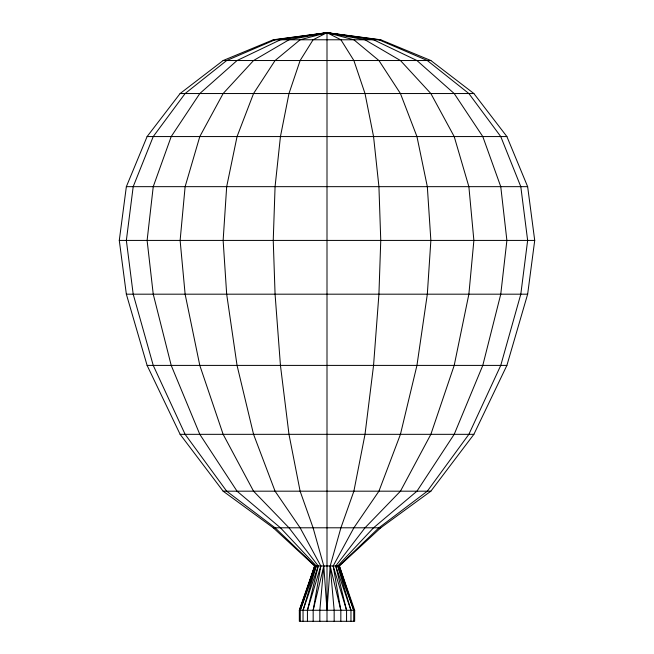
<?xml version="1.0" encoding="UTF-8"?>
<svg xmlns="http://www.w3.org/2000/svg" width="654" height="654" viewBox="0 0 654 654"><rect width="100%" height="100%" fill="white"/><g stroke="black" fill="none" stroke-linecap="round" stroke-linejoin="round"><path stroke-width="0.98" d="M119.281 240.419L126.353 186.66L147.109 136.563L180.12 93.538L223.137 60.528L273.241 39.78L327 32.7L380.759 39.78L430.863 60.528L473.88 93.538L506.891 136.563L527.647 186.66L534.719 240.419L527.647 294.186L506.891 365.406L473.88 434.33L430.863 491.187L380.759 527.794L339.369 565.963L314.631 565.963L273.241 527.794L223.137 491.187L180.12 434.33L147.109 365.406L126.353 294.186L119.281 240.419L534.719 240.419M313.168 621.3L313.168 610.264L320.82 565.963L300.121 527.794L275.072 491.187L253.556 434.33L237.05 365.406L226.676 294.186L223.137 240.419L226.676 186.66L237.05 136.563L253.556 93.538L275.072 60.528L300.121 39.78L327 32.7L378.928 39.78L427.324 60.528L468.877 93.538L500.76 136.563L520.805 186.66L527.647 240.419L520.805 294.186L500.76 365.406L468.877 434.33L427.324 491.187L378.928 527.794L338.944 565.963L353.724 610.264L353.724 621.3M313.168 610.264L323.804 565.963L313.086 527.794L300.121 491.187L288.986 434.33L280.443 365.406L275.072 294.186L273.241 240.419L275.072 186.66L280.443 136.563L288.986 93.538L300.121 60.528L313.086 39.78L327 32.7L373.557 39.78L416.95 60.528L454.203 93.538L482.791 136.563L500.76 186.66L506.891 240.419L500.76 294.186L482.791 365.406L454.203 434.33L416.95 491.187L373.557 527.794L337.709 565.963L350.961 610.264L350.961 621.3M307.437 621.3L307.437 610.264L318.253 565.963L288.986 527.794L253.556 491.187L223.137 434.33L199.797 365.406L185.123 294.186L180.12 240.419L185.123 186.66L199.797 136.563L223.137 93.538L253.556 60.528L288.986 39.78L327 32.7L365.014 39.78L400.444 60.528L430.863 93.538L454.203 136.563L468.877 186.66L473.88 240.419L468.877 294.186L454.203 365.406L430.863 434.33L400.444 491.187L365.014 527.794L335.747 565.963L346.563 610.264L346.563 621.3M303.039 621.3L303.039 610.264L316.291 565.963L280.443 527.794L237.05 491.187L199.797 434.33L171.209 365.406L153.24 294.186L147.109 240.419L153.24 186.66L171.209 136.563L199.797 93.538L237.05 60.528L280.443 39.78L327 32.7L353.879 39.78L378.928 60.528L400.444 93.538L416.95 136.563L427.324 186.66L430.863 240.419L427.324 294.186L416.95 365.406L400.444 434.33L378.928 491.187L353.879 527.794L333.18 565.963L340.832 610.264L340.832 621.3M307.437 610.264L320.82 565.963M319.839 621.3L319.839 610.264L323.804 565.963L327 610.264L330.196 565.963L340.914 527.794L353.879 491.187L365.014 434.33L373.557 365.406L378.928 294.186L380.759 240.419L378.928 186.66L373.557 136.563L365.014 93.538L353.879 60.528L340.914 39.78L327 32.7L275.072 39.78L226.676 60.528L185.123 93.538L153.24 136.563L133.195 186.66L126.353 240.419L133.195 294.186L153.24 365.406L185.123 434.33L226.676 491.187L275.072 527.794L315.056 565.963L300.276 610.264L300.276 621.3M303.039 610.264L318.253 565.963M315.056 565.963L299.336 610.264L299.336 621.3L354.664 621.3L354.664 610.264L339.369 565.963L353.724 610.264L337.709 565.963M316.291 565.963L300.276 610.264L314.631 565.963L299.336 610.264L354.664 610.264M273.241 39.78L380.759 39.78M223.137 60.528L430.863 60.528M180.12 93.538L473.88 93.538M147.109 136.563L506.891 136.563M126.353 186.66L527.647 186.66M126.353 294.186L527.647 294.186M147.109 365.406L506.891 365.406M180.12 434.33L473.88 434.33M223.137 491.187L430.863 491.187M273.241 527.794L380.759 527.794M335.747 565.963L350.961 610.264M333.18 565.963L346.563 610.264M340.832 610.264L330.196 565.963L334.161 610.264L334.161 621.3M327 32.7L327 621.3"/></g></svg>
